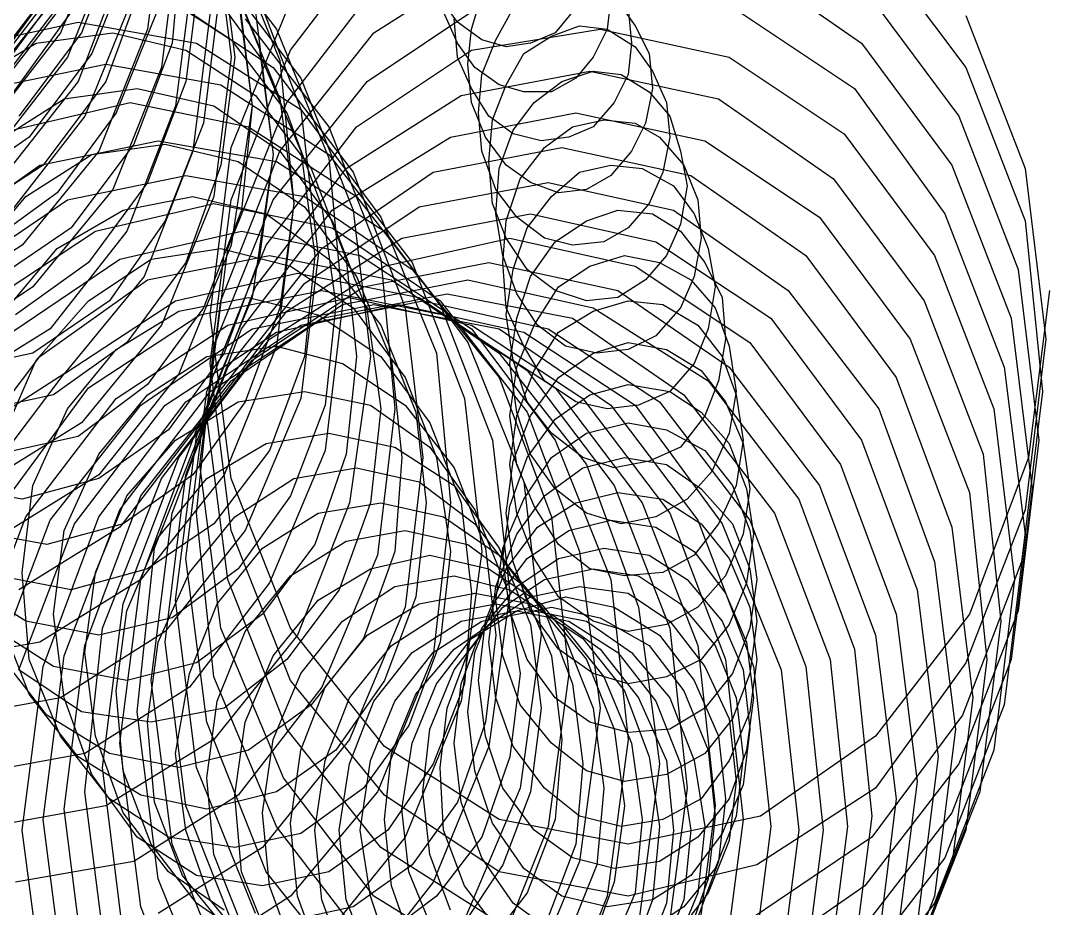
# Model space of a CAD drawing. Header units: metres. Extents: x 7 to 126, y 48 to 200.
# Drawn here: x 48.4 to 126, y 81.5 to 148.4 of the extents above; entities that cross this region are included whole.
import ezdxf

# ---------------------------------------------------------------- set-up
doc = ezdxf.new("R2010")
doc.units = ezdxf.units.M

msp = doc.modelspace()

# ---------------------------------------------------------------- linework, layer by layer
for points in [[(59.325, 158.025), (58.0125, 147.7875)], [(55.125, 156.45), (51.45, 147.525)], [(63, 156.1875), (64.3125, 145.6875)], [(56.175, 155.6625), (53.025, 147.525)], [(60.375, 155.4), (59.0625, 144.9)], [(60.6375, 155.4), (59.85, 146.7375)], [(61.6875, 155.6625), (67.725, 147.7875)], [(64.05, 155.1375), (67.9875, 145.425)], [(68.775, 146.2125), (75.6, 155.1375)], [(55.65, 154.875), (51.975, 145.6875)], [(56.9625, 153.825), (53.8125, 145.95)], [(63.525, 153.825), (64.575, 145.6875)], [(112.6125, 154.35), (119.7, 144.9)], [(63.525, 153.5625), (66.4125, 146.475)], [(75.075, 147.525), (83.7375, 153.0375)], [(56.175, 152.775), (52.7625, 143.85)], [(61.425, 152.25), (60.1125, 142.0125)], [(61.95, 152.25), (60.9, 143.85)], [(64.575, 152.775), (65.8875, 142.0125)], [(103.1625, 152.775), (111.825, 146.7375)], [(57.75, 151.725), (54.8625, 143.85)], [(63.525, 151.9875), (69.5625, 144.1125)], [(65.8875, 151.4625), (69.5625, 141.75)], [(50.925, 151.2), (45.675, 144.375)], [(50.925, 150.675), (45.675, 143.85)], [(50.925, 151.2), (45.9375, 144.375)], [(51.45, 150.675), (46.2, 144.1125)], [(62.475, 151.2), (66.675, 145.425)], [(68.5125, 142.275), (75.3375, 151.2)], [(50.925, 150.15), (45.675, 143.0625)], [(51.7125, 150.15), (46.725, 143.5875)], [(56.9625, 150.4125), (53.2875, 141.225)], [(59.0625, 150.4125), (64.3125, 147)], [(59.5875, 150.15), (67.4625, 144.9)], [(64.3125, 138.8625), (68.775, 149.8875)], [(64.8375, 150.15), (65.8875, 142.0125)], [(81.375, 148.3125), (80.0625, 150.15)], [(82.425, 147.7875), (83.2125, 150.4125)], [(92.925, 150.15), (92.6625, 147.7875)], [(93.45, 149.8875), (94.7625, 148.05)], [(112.35, 150.4125), (119.175, 141.225)], [(51.1875, 149.1), (45.675, 142.0125)], [(52.2375, 149.1), (47.5125, 142.5375)], [(58.8, 149.3625), (55.65, 141.4875)], [(62.7375, 149.1), (61.425, 138.6)], [(63.2625, 149.1), (62.2125, 140.7)], [(65.1, 149.625), (67.9875, 142.5375)], [(66.15, 149.1), (67.4625, 138.3375)], [(74.55, 143.85), (83.2125, 149.625)], [(81.375, 146.7375), (80.325, 149.1)], [(84.2625, 147), (85.575, 149.3625)], [(90.0375, 149.1), (88.725, 147.525)], [(94.2375, 149.3625), (94.5, 146.7375)], [(102.6375, 149.1), (111.3, 143.325)], [(44.1, 146.475), (52.7625, 148.3125)], [(52.7625, 148.3125), (61.6875, 146.7375)], [(65.3625, 148.575), (71.6625, 140.4375)], [(81.375, 145.6875), (81.1125, 148.575)], [(83.2125, 147), (81.375, 148.3125)], [(119.7, 148.8375), (124.1625, 137.2875)], [(51.45, 147.525), (45.9375, 140.4375)], [(53.025, 147.525), (48.3, 141.225)], [(49.6125, 146.7375), (55.3875, 147.525)], [(58.0125, 147.7875), (54.3375, 138.6)], [(55.3875, 147.525), (60.9, 146.2125)], [(67.725, 147.7875), (71.6625, 138.075)], [(67.9875, 138.6), (75.075, 147.525)], [(82.1625, 145.1625), (82.425, 147.7875)], [(82.425, 146.2125), (92.1375, 147.7875)], [(88.725, 147.525), (86.8875, 146.7375)], [(88.4625, 147.2625), (90.5625, 148.05)], [(90.5625, 148.05), (92.6625, 147.7875)], [(92.6625, 147.7875), (91.6125, 145.6875)], [(92.1375, 147.7875), (101.85, 145.6875)], [(92.6625, 147.7875), (94.7625, 146.475)], [(94.7625, 148.05), (95.8125, 145.95)], [(44.3625, 143.5875), (49.6125, 146.7375)], [(59.85, 146.7375), (56.9625, 139.125)], [(61.6875, 146.7375), (69.5625, 141.75)], [(64.3125, 147), (68.5125, 141.4875)], [(82.6875, 144.9), (81.375, 146.7375)], [(83.2125, 144.375), (84.2625, 147)], [(85.05, 146.475), (83.2125, 147)], [(86.8875, 146.7375), (85.05, 146.475)], [(86.3625, 145.95), (88.4625, 147.2625)], [(94.5, 146.7375), (94.2375, 144.375)], [(111.825, 146.7375), (118.65, 137.55)], [(53.8125, 145.95), (49.0875, 139.65)], [(60.9, 146.2125), (66.15, 142.8)], [(64.3125, 134.925), (68.775, 146.2125)], [(66.4125, 146.475), (67.4625, 138.3375)], [(73.7625, 140.4375), (82.425, 146.2125)], [(85.05, 143.5875), (86.3625, 145.95)], [(94.7625, 146.475), (96.075, 144.6375)], [(95.8125, 145.95), (96.075, 143.325)], [(45.9375, 143.325), (54.8625, 145.1625)], [(51.975, 145.6875), (46.4625, 138.6)], [(54.8625, 145.1625), (63.525, 143.5875)], [(64.3125, 145.6875), (63, 135.1875)], [(64.575, 145.6875), (63.525, 137.55)], [(66.675, 145.425), (69.5625, 138.6)], [(67.9875, 145.425), (69.0375, 134.6625)], [(82.425, 143.325), (81.375, 145.6875)], [(82.425, 142.275), (82.1625, 145.1625)], [(91.6125, 145.6875), (90.3, 144.1125)], [(101.85, 145.6875), (110.5125, 139.9125)], [(59.0625, 144.9), (55.3875, 135.7125)], [(67.4625, 144.9), (73.5, 137.025)], [(81.6375, 142.8), (91.35, 144.6375)], [(84.525, 143.5875), (82.6875, 144.9)], [(82.95, 141.4875), (83.2125, 144.375)], [(89.25, 143.85), (91.6125, 144.6375)], [(91.35, 144.6375), (101.0625, 142.5375)], [(91.6125, 144.6375), (93.7125, 144.375)], [(94.2375, 144.375), (93.1875, 142.275)], [(93.7125, 144.375), (95.8125, 143.0625)], [(96.075, 144.6375), (97.125, 142.275)], [(119.7, 144.9), (124.1625, 133.35)], [(52.7625, 143.85), (46.9875, 136.5)], [(54.8625, 143.85), (50.1375, 137.55)], [(60.9, 143.85), (58.0125, 136.2375)], [(63.525, 143.5875), (71.6625, 138.3375)], [(67.4625, 134.925), (74.55, 143.85)], [(69.5625, 144.1125), (73.5, 134.1375)], [(84, 140.9625), (85.05, 143.5875)], [(86.3625, 143.0625), (84.525, 143.5875)], [(87.15, 142.275), (89.25, 143.85)], [(90.3, 144.1125), (88.4625, 143.0625)], [(51.7125, 142.5375), (57.225, 143.325)], [(57.225, 143.325), (63, 142.0125)], [(66.15, 142.8), (70.35, 137.2875)], [(72.975, 137.2875), (81.6375, 142.8)], [(83.7375, 141.225), (82.425, 143.325)], [(88.4625, 143.0625), (86.3625, 143.0625)], [(96.075, 143.325), (95.55, 140.7)], [(95.8125, 143.0625), (97.3875, 141.225)], [(111.3, 143.325), (118.125, 133.875)], [(46.725, 139.3875), (51.7125, 142.5375)], [(47.775, 140.175), (56.7, 142.275)], [(60.1125, 142.0125), (56.4375, 132.5625)], [(56.7, 142.275), (65.625, 140.4375)], [(63, 142.0125), (67.9875, 138.6)], [(64.05, 131.25), (68.5125, 142.275)], [(65.8875, 142.0125), (64.3125, 131.5125)], [(65.8875, 142.0125), (65.1, 134.1375)], [(67.9875, 142.5375), (69.0375, 134.6625)], [(83.475, 139.65), (82.425, 142.275)], [(85.575, 140.175), (87.15, 142.275)], [(93.1875, 142.275), (91.6125, 140.4375)], [(97.125, 142.275), (97.3875, 139.65)], [(101.0625, 142.5375), (109.725, 136.5)], [(53.2875, 141.225), (47.775, 134.1375)], [(55.65, 141.4875), (51.1875, 135.45)], [(68.5125, 141.4875), (71.1375, 134.4)], [(69.5625, 141.75), (75.6, 133.6125)], [(69.5625, 141.75), (70.875, 130.725)], [(80.85, 139.65), (90.3, 141.4875)], [(83.2125, 138.6), (82.95, 141.4875)], [(85.575, 139.9125), (83.7375, 141.225)], [(90.3, 141.4875), (100.0125, 139.3875)], [(97.3875, 141.225), (98.175, 138.6)], [(119.175, 141.225), (123.6375, 129.675)], [(62.2125, 140.7), (59.325, 133.35)], [(65.625, 140.4375), (73.7625, 135.1875)], [(66.9375, 131.5125), (73.7625, 140.4375)], [(71.6625, 140.4375), (75.6, 130.4625)], [(83.7375, 137.8125), (84, 140.9625)], [(87.9375, 138.8625), (90.0375, 140.4375)], [(91.6125, 140.4375), (89.775, 139.65)], [(90.0375, 140.4375), (92.4, 140.9625)], [(92.4, 140.9625), (94.7625, 140.7)], [(95.55, 140.7), (94.5, 138.6)], [(94.7625, 140.7), (96.6, 139.65)], [(49.0875, 139.65), (43.05, 135.45)], [(71.925, 134.1375), (80.85, 139.65)], [(85.05, 137.55), (83.475, 139.65)], [(84.525, 137.2875), (85.575, 140.175)], [(87.675, 139.3875), (85.575, 139.9125)], [(89.775, 139.65), (87.675, 139.3875)], [(96.6, 139.65), (98.4375, 137.55)], [(97.3875, 139.65), (96.8625, 137.025)], [(110.5125, 139.9125), (117.3375, 130.725)], [(49.875, 137.55), (58.8, 139.3875)], [(56.9625, 139.125), (52.2375, 132.825)], [(53.8125, 138.3375), (59.325, 139.125)], [(58.8, 139.3875), (67.725, 137.8125)], [(59.325, 139.125), (64.8375, 137.8125)], [(62.7375, 126.2625), (64.3125, 138.8625)], [(79.5375, 137.025), (89.25, 138.8625)], [(86.1, 136.5), (87.9375, 138.8625)], [(89.25, 138.8625), (98.9625, 136.7625)], [(100.0125, 139.3875), (108.675, 133.6125)], [(54.3375, 138.6), (48.5625, 131.5125)], [(48.825, 135.1875), (53.8125, 138.3375)], [(61.425, 138.6), (57.75, 129.15)], [(63.525, 127.3125), (67.9875, 138.6)], [(67.4625, 138.3375), (65.8875, 127.575)], [(67.4625, 138.3375), (66.4125, 130.4625)], [(67.9875, 138.6), (71.925, 133.35)], [(69.5625, 138.6), (70.6125, 130.725)], [(71.6625, 138.3375), (77.9625, 130.2)], [(71.6625, 138.075), (72.7125, 127.05)], [(84.2625, 135.7125), (83.2125, 138.6)], [(94.5, 138.6), (92.925, 136.7625)], [(98.175, 138.6), (98.7, 135.975)], [(41.7375, 131.775), (49.875, 137.55)], [(50.1375, 137.55), (44.1, 133.6125)], [(63.525, 137.55), (60.9, 130.2)], [(64.8375, 137.8125), (69.825, 134.4)], [(67.725, 137.8125), (75.8625, 132.5625)], [(84, 134.6625), (83.7375, 137.8125)], [(86.8875, 136.2375), (85.05, 137.55)], [(90.5625, 137.025), (92.925, 137.55)], [(92.925, 137.55), (95.2875, 137.2875)], [(98.4375, 137.55), (99.4875, 134.925)], [(118.65, 137.55), (123.1125, 126)], [(51.975, 134.925), (60.9, 136.7625)], [(60.9, 136.7625), (69.825, 135.1875)], [(66.15, 128.3625), (72.975, 137.2875)], [(70.35, 137.2875), (72.975, 130.4625)], [(71.1375, 131.25), (79.5375, 137.025)], [(73.5, 137.025), (77.4375, 126.7875)], [(84.2625, 133.875), (84.525, 137.2875)], [(88.4625, 135.1875), (90.5625, 137.025)], [(92.925, 136.7625), (91.0875, 135.7125)], [(95.2875, 137.2875), (97.65, 135.975)], [(96.8625, 137.025), (95.8125, 134.6625)], [(98.9625, 136.7625), (107.625, 130.725)], [(124.1625, 137.2875), (125.7375, 124.425)], [(58.0125, 136.2375), (53.55, 130.2)], [(78.4875, 134.4), (88.2, 136.2375)], [(85.05, 133.35), (86.1, 136.5)], [(88.9875, 135.45), (86.8875, 136.2375)], [(88.2, 136.2375), (97.65, 134.1375)], [(97.65, 135.975), (99.225, 133.875)], [(98.7, 135.975), (98.175, 133.0875)], [(109.725, 136.5), (116.55, 127.3125)], [(44.8875, 130.4625), (48.825, 135.1875)], [(51.1875, 135.45), (45.4125, 131.25)], [(55.3875, 135.7125), (49.35, 128.3625)], [(56.175, 134.1375), (61.425, 135.1875)], [(63, 135.1875), (59.0625, 125.475)], [(61.425, 135.1875), (66.9375, 133.875)], [(69.825, 135.1875), (77.9625, 129.675)], [(73.7625, 135.1875), (80.0625, 127.05)], [(85.8375, 133.6125), (84.2625, 135.7125)], [(86.625, 132.825), (88.4625, 135.1875)], [(91.0875, 135.7125), (88.9875, 135.45)], [(43.8375, 129.4125), (51.975, 134.925)], [(54.075, 132.5625), (63, 134.6625)], [(62.7375, 122.5875), (64.3125, 134.925)], [(63, 123.9), (67.4625, 134.925)], [(63, 134.6625), (71.925, 132.825)], [(69.0375, 134.6625), (67.725, 123.9)], [(69.0375, 134.6625), (67.9875, 126.7875)], [(69.825, 128.625), (78.4875, 134.4)], [(69.825, 134.4), (73.7625, 129.15)], [(71.1375, 134.4), (72.1875, 127.05)], [(85.05, 132.0375), (84, 134.6625)], [(95.8125, 134.6625), (94.2375, 132.825)], [(99.4875, 134.925), (99.75, 132.0375)], [(51.1875, 131.25), (56.175, 134.1375)], [(65.1, 134.1375), (62.2125, 126.7875)], [(65.1, 125.2125), (71.925, 134.1375)], [(66.9375, 133.875), (71.6625, 130.4625)], [(73.5, 134.1375), (74.8125, 123.1125)], [(75.6, 133.6125), (79.8, 123.375)], [(77.175, 132.0375), (86.8875, 133.875)], [(84.7875, 130.725), (84.2625, 133.875)], [(87.9375, 132.0375), (85.8375, 133.6125)], [(86.8875, 133.875), (96.3375, 131.775)], [(91.0875, 133.35), (93.45, 134.1375)], [(93.45, 134.1375), (96.075, 133.875)], [(96.075, 133.875), (98.175, 132.5625)], [(97.65, 134.1375), (106.3125, 128.1)], [(99.225, 133.875), (100.275, 131.25)], [(108.675, 133.6125), (115.5, 124.425)], [(118.125, 133.875), (122.5875, 122.325)], [(52.2375, 132.825), (46.4625, 128.8875)], [(59.325, 133.35), (55.125, 127.3125)], [(71.925, 133.35), (74.55, 126.525)], [(71.925, 132.825), (80.0625, 127.3125)], [(84.7875, 130.2), (85.05, 133.35)], [(85.575, 129.675), (86.625, 132.825)], [(88.725, 131.775), (91.0875, 133.35)], [(94.2375, 132.825), (92.4, 131.775)], [(98.175, 133.0875), (97.125, 130.725)], [(124.1625, 133.35), (125.475, 120.4875)], [(45.675, 127.05), (54.075, 132.5625)], [(56.4375, 132.5625), (50.6625, 125.2125)], [(55.9125, 130.4625), (65.1, 132.5625)], [(65.1, 132.5625), (74.025, 130.725)], [(68.5125, 126.525), (77.175, 132.0375)], [(75.8625, 132.5625), (82.1625, 124.1625)], [(75.8625, 129.9375), (85.3125, 132.0375)], [(86.625, 129.675), (85.05, 132.0375)], [(85.3125, 132.0375), (94.7625, 129.9375)], [(90.0375, 131.5125), (87.9375, 132.0375)], [(98.175, 132.5625), (100.0125, 130.2)], [(99.75, 132.0375), (99.225, 129.15)], [(48.5625, 131.5125), (41.2125, 126.7875)], [(47.25, 126.525), (51.1875, 131.25)], [(58.275, 130.4625), (63.525, 131.25)], [(64.3125, 131.5125), (60.375, 121.8)], [(62.475, 120.4875), (66.9375, 131.5125)], [(62.475, 118.65), (64.05, 131.25)], [(63.525, 131.25), (68.775, 129.9375)], [(64.05, 122.325), (71.1375, 131.25)], [(86.8875, 129.15), (88.725, 131.775)], [(92.4, 131.775), (90.0375, 131.5125)], [(96.3375, 131.775), (105, 126)], [(100.275, 131.25), (100.8, 128.3625)], [(47.775, 124.95), (55.9125, 130.4625)], [(53.55, 127.3125), (58.275, 130.4625)], [(58.0125, 128.8875), (67.2, 130.725)], [(66.4125, 130.4625), (63.7875, 123.375)], [(67.2, 130.725), (76.3875, 128.8875)], [(70.875, 130.725), (69.5625, 119.9625)], [(70.6125, 130.725), (69.825, 123.1125)], [(71.6625, 130.4625), (75.6, 125.475)], [(72.975, 130.4625), (73.7625, 123.1125)], [(74.025, 130.725), (82.425, 125.2125)], [(75.6, 130.4625), (76.65, 119.175)], [(85.8375, 127.8375), (84.7875, 130.725)], [(91.35, 129.9375), (93.975, 130.725)], [(93.975, 130.725), (96.6, 130.2)], [(97.125, 130.725), (95.55, 128.8875)], [(107.625, 130.725), (114.45, 121.5375)], [(117.3375, 130.725), (121.8, 119.175)], [(53.55, 130.2), (48.0375, 126.2625)], [(60.9, 130.2), (56.4375, 124.1625)], [(67.2, 124.425), (75.8625, 129.9375)], [(68.775, 129.9375), (73.5, 126.7875)], [(74.2875, 128.3625), (83.7375, 130.2)], [(77.9625, 130.2), (81.9, 119.9625)], [(77.9625, 129.675), (84.525, 121.5375)], [(83.7375, 130.2), (93.45, 128.1)], [(85.05, 126.7875), (84.7875, 130.2)], [(85.05, 126.2625), (85.575, 129.675)], [(88.725, 128.1), (86.625, 129.675)], [(88.9875, 128.3625), (91.35, 129.9375)], [(94.7625, 129.9375), (103.425, 124.1625)], [(96.6, 130.2), (98.9625, 128.8875)], [(100.0125, 130.2), (101.325, 127.575)], [(123.6375, 129.675), (125.2125, 116.8125)], [(49.875, 123.1125), (58.0125, 128.8875)], [(57.75, 129.15), (51.7125, 121.8)], [(60.1125, 127.3125), (69.3, 129.4125)], [(69.3, 129.4125), (78.4875, 127.575)], [(72.7125, 127.05), (82.1625, 128.8875)], [(73.7625, 129.15), (76.3875, 122.85)], [(76.3875, 128.8875), (84.525, 123.375)], [(82.1625, 128.8875), (91.6125, 126.7875)], [(85.8375, 126), (86.8875, 129.15)], [(95.55, 128.8875), (93.45, 127.575)], [(99.225, 129.15), (98.175, 126.7875)], [(98.9625, 128.8875), (100.8, 126.7875)], [(49.35, 128.3625), (42.2625, 123.6375)], [(61.6875, 117.075), (66.15, 128.3625)], [(61.95, 126.2625), (71.1375, 128.1)], [(63, 119.9625), (69.825, 128.625)], [(65.8875, 122.85), (74.2875, 128.3625)], [(71.1375, 128.1), (80.325, 126.2625)], [(87.15, 125.475), (88.9875, 128.3625)], [(91.0875, 127.3125), (88.725, 128.1)], [(93.45, 128.1), (101.85, 122.325)], [(100.8, 128.3625), (100.275, 125.2125)], [(106.3125, 128.1), (113.1375, 119.175)], [(126, 128.1), (124.425, 115.5)], [(55.125, 127.3125), (49.35, 123.375)], [(49.6125, 122.85), (53.55, 127.3125)], [(51.7125, 121.8), (60.1125, 127.3125)], [(60.375, 126.525), (65.625, 127.575)], [(65.8875, 127.575), (61.95, 118.125)], [(61.95, 114.975), (63.525, 127.3125)], [(64.05, 125.475), (73.2375, 127.575)], [(65.625, 127.575), (70.875, 126.2625)], [(69.5625, 125.475), (78.75, 127.3125)], [(71.1375, 126), (80.5875, 127.8375)], [(73.2375, 127.575), (82.425, 125.475)], [(78.4875, 127.575), (86.625, 122.0625)], [(78.75, 127.3125), (88.2, 125.2125)], [(80.0625, 127.3125), (86.625, 118.9125)], [(80.5875, 127.8375), (90.0375, 126)], [(87.4125, 125.475), (85.8375, 127.8375)], [(93.45, 127.575), (91.0875, 127.3125)], [(91.6125, 126.525), (94.2375, 127.3125)], [(94.2375, 127.3125), (96.8625, 127.05)], [(101.325, 127.575), (101.5875, 124.425)], [(116.55, 127.3125), (121.0125, 115.7625)], [(55.65, 123.6375), (60.375, 126.525)], [(62.2125, 126.7875), (58.0125, 121.0125)], [(61.6875, 117.6), (68.5125, 126.525)], [(64.3125, 121.275), (72.7125, 127.05)], [(67.9875, 126.7875), (65.3625, 119.7)], [(65.8875, 125.2125), (75.075, 127.05)], [(67.725, 124.95), (76.9125, 127.05)], [(72.7125, 127.05), (71.4, 116.025)], [(72.1875, 127.05), (71.4, 119.4375)], [(73.5, 126.7875), (77.4375, 121.5375)], [(74.55, 126.525), (75.6, 119.175)], [(75.075, 127.05), (84.525, 125.2125)], [(76.9125, 127.05), (86.3625, 124.95)], [(77.4375, 126.7875), (78.75, 115.5)], [(80.0625, 127.05), (84, 116.8125)], [(86.3625, 123.9), (85.05, 126.7875)], [(88.9875, 124.95), (91.6125, 126.525)], [(91.6125, 126.7875), (100.275, 121.275)], [(98.175, 126.7875), (96.3375, 124.6875)], [(96.8625, 127.05), (99.4875, 125.475)], [(100.8, 126.7875), (101.85, 123.9)], [(53.55, 120.75), (61.95, 126.2625)], [(64.3125, 113.925), (62.7375, 126.2625)], [(62.7375, 120.4875), (71.1375, 126)], [(70.875, 126.2625), (75.6, 123.1125)], [(80.325, 126.2625), (88.725, 120.75)], [(85.575, 122.85), (85.05, 126.2625)], [(85.3125, 122.5875), (85.8375, 126)], [(90.0375, 126), (98.4375, 120.225)], [(105, 126), (111.825, 116.8125)], [(123.1125, 126), (124.6875, 113.1375)], [(50.6625, 125.2125), (43.05, 120.4875)], [(59.0625, 125.475), (53.025, 118.125)], [(55.65, 119.9625), (64.05, 125.475)], [(57.4875, 119.4375), (65.8875, 125.2125)], [(59.325, 119.4375), (67.725, 124.95)], [(60.9, 119.7), (69.5625, 125.475)], [(60.9, 114.1875), (65.1, 125.2125)], [(75.6, 125.475), (78.225, 118.9125)], [(82.425, 125.475), (90.825, 119.9625)], [(82.425, 125.2125), (88.725, 116.8125)], [(84.525, 125.2125), (92.925, 119.4375)], [(85.8375, 122.325), (87.15, 125.475)], [(86.3625, 124.95), (94.7625, 119.4375)], [(87.15, 122.0625), (88.9875, 124.95)], [(89.5125, 123.9), (87.4125, 125.475)], [(88.2, 125.2125), (96.6, 119.7)], [(100.275, 125.2125), (99.225, 122.5875)], [(99.4875, 125.475), (101.325, 123.1125)], [(56.4375, 124.1625), (50.925, 120.225)], [(60.375, 115.5), (67.2, 124.425)], [(82.1625, 124.1625), (86.3625, 113.6625)], [(91.6125, 123.375), (94.2375, 124.1625)], [(96.3375, 124.6875), (94.2375, 123.6375)], [(94.2375, 124.1625), (97.125, 123.6375)], [(101.5875, 124.425), (101.0625, 121.275)], [(103.425, 124.1625), (110.25, 114.975)], [(115.5, 124.425), (119.9625, 112.875)], [(125.7375, 124.425), (124.1625, 111.5625)], [(49.35, 123.375), (43.3125, 122.0625)], [(51.975, 119.175), (55.65, 123.6375)], [(63.7875, 123.375), (59.5875, 117.6)], [(61.6875, 111.3), (63, 123.9)], [(62.475, 123.1125), (67.725, 123.9)], [(67.725, 123.9), (63.7875, 114.1875)], [(67.725, 123.9), (72.7125, 122.5875)], [(79.8, 123.375), (80.85, 112.0875)], [(84.525, 123.375), (91.0875, 114.975)], [(87.9375, 121.275), (86.3625, 123.9)], [(88.9875, 121.5375), (91.6125, 123.375)], [(91.875, 123.375), (89.5125, 123.9)], [(94.2375, 123.6375), (91.875, 123.375)], [(97.125, 123.6375), (99.75, 122.0625)], [(101.85, 123.9), (102.375, 120.4875)], [(43.3125, 114.45), (49.875, 123.1125)], [(46.9875, 116.8125), (49.6125, 122.85)], [(58.0125, 120.225), (62.475, 123.1125)], [(59.0625, 113.925), (65.8875, 122.85)], [(64.3125, 109.9875), (62.7375, 122.5875)], [(69.825, 123.1125), (67.2, 116.025)], [(72.7125, 122.5875), (77.4375, 119.4375)], [(73.7625, 123.1125), (72.975, 115.7625)], [(74.8125, 123.1125), (73.2375, 112.0875)], [(75.6, 123.1125), (79.275, 118.125)], [(76.3875, 122.85), (77.175, 115.5)], [(85.8375, 118.9125), (85.3125, 122.5875)], [(86.625, 119.7), (85.575, 122.85)], [(99.225, 122.5875), (97.3875, 120.4875)], [(101.325, 123.1125), (102.375, 120.225)], [(51.7125, 121.8), (44.3625, 117.075)], [(45.15, 113.1375), (51.7125, 121.8)], [(60.375, 121.8), (54.3375, 114.1875)], [(59.85, 111.3), (64.05, 122.325)], [(85.3125, 118.65), (85.8375, 122.325)], [(85.8375, 118.65), (87.15, 122.0625)], [(86.625, 122.0625), (93.1875, 113.4)], [(99.75, 122.0625), (101.5875, 119.7)], [(101.85, 122.325), (108.675, 113.4)], [(122.5875, 122.325), (124.1625, 109.725)], [(58.0125, 121.0125), (52.7625, 117.075)], [(57.4875, 112.6125), (64.3125, 121.275)], [(77.4375, 121.5375), (79.8, 115.5)], [(84.525, 121.5375), (88.4625, 111.0375)], [(86.8875, 118.65), (88.9875, 121.5375)], [(90.3, 119.7), (87.9375, 121.275)], [(91.35, 120.225), (94.2375, 121.0125)], [(94.2375, 121.0125), (97.3875, 120.4875)], [(101.0625, 121.275), (100.0125, 118.65)], [(100.275, 121.275), (107.1, 112.35)], [(114.45, 121.5375), (118.65, 110.25)], [(46.9875, 111.825), (53.55, 120.75)], [(55.9125, 111.5625), (62.7375, 120.4875)], [(60.9, 107.8875), (62.475, 120.4875)], [(64.8375, 119.7), (69.825, 120.4875)], [(69.825, 120.4875), (74.8125, 119.4375)], [(88.725, 120.75), (95.2875, 112.0875)], [(97.3875, 120.4875), (95.025, 119.4375)], [(97.3875, 120.4875), (99.75, 118.9125)], [(102.375, 120.4875), (101.85, 117.3375)], [(125.475, 120.4875), (123.9, 107.625)], [(50.925, 120.225), (44.8875, 118.9125)], [(48.825, 111.0375), (55.65, 119.9625)], [(54.3375, 115.7625), (58.0125, 120.225)], [(54.3375, 111.0375), (60.9, 119.7)], [(58.5375, 108.675), (63, 119.9625)], [(60.1125, 116.8125), (64.8375, 119.7)], [(65.3625, 119.7), (61.425, 114.1875)], [(69.5625, 119.9625), (65.3625, 109.9875)], [(81.9, 119.9625), (83.2125, 108.4125)], [(88.4625, 117.3375), (86.625, 119.7)], [(88.725, 118.3875), (91.35, 120.225)], [(92.6625, 119.175), (90.3, 119.7)], [(90.825, 119.9625), (97.3875, 111.3)], [(96.6, 119.7), (103.425, 110.775)], [(98.4375, 120.225), (105.2625, 111.3)], [(101.5875, 119.7), (102.9, 116.55)], [(102.375, 120.225), (102.9, 116.8125)], [(49.35, 113.4), (51.975, 119.175)], [(50.6625, 110.775), (57.4875, 119.4375)], [(52.5, 110.5125), (59.325, 119.4375)], [(71.4, 119.4375), (68.775, 112.6125)], [(74.8125, 119.4375), (79.275, 116.2875)], [(75.6, 119.175), (74.8125, 112.0875)], [(76.65, 119.175), (75.3375, 108.15)], [(77.4375, 119.4375), (81.1125, 114.7125)], [(78.225, 118.9125), (79.0125, 112.0875)], [(86.8875, 115.7625), (85.8375, 118.9125)], [(86.625, 118.9125), (90.5625, 108.4125)], [(95.025, 119.4375), (92.6625, 119.175)], [(92.925, 119.4375), (99.4875, 110.775)], [(94.7625, 119.4375), (101.325, 110.5125)], [(99.75, 118.9125), (101.85, 116.55)], [(113.1375, 119.175), (117.3375, 107.625)], [(121.8, 119.175), (123.375, 106.3125)], [(53.025, 118.125), (45.4125, 113.4)], [(61.95, 118.125), (55.9125, 110.25)], [(64.05, 106.3125), (62.475, 118.65)], [(79.275, 118.125), (81.6375, 112.0875)], [(85.3125, 114.975), (85.8375, 118.65)], [(85.8375, 114.975), (85.3125, 118.65)], [(85.575, 115.2375), (86.8875, 118.65)], [(86.625, 115.5), (88.725, 118.3875)], [(91.0875, 117.3375), (94.2375, 118.125)], [(94.2375, 118.125), (97.125, 117.6)], [(100.0125, 118.65), (98.175, 116.2875)], [(59.5875, 117.6), (54.3375, 113.925)], [(57.4875, 106.3125), (61.6875, 117.6)], [(66.9375, 116.55), (71.6625, 117.3375)], [(71.6625, 117.3375), (76.65, 116.2875)], [(88.4625, 115.5), (91.0875, 117.3375)], [(90.825, 115.5), (88.4625, 117.3375)], [(97.125, 117.6), (100.0125, 116.025)], [(101.85, 117.3375), (100.5375, 114.45)], [(52.7625, 117.075), (46.725, 115.7625)], [(56.4375, 112.6125), (60.1125, 116.8125)], [(60.1125, 104.7375), (61.6875, 117.075)], [(62.475, 113.925), (66.9375, 116.55)], [(84, 116.8125), (85.3125, 105.2625)], [(88.725, 116.8125), (92.925, 106.3125)], [(101.85, 116.55), (103.1625, 113.1375)], [(102.9, 116.8125), (102.375, 113.4)], [(102.9, 116.55), (103.425, 113.1375)], [(111.825, 116.8125), (116.025, 105.525)], [(125.2125, 116.8125), (123.6375, 103.95)], [(51.7125, 109.9875), (54.3375, 115.7625)], [(67.2, 116.025), (63, 110.5125)], [(71.4, 116.025), (67.2, 106.05)], [(72.975, 115.7625), (70.6125, 108.9375)], [(76.65, 116.2875), (81.1125, 113.4)], [(79.275, 116.2875), (82.6875, 111.5625)], [(88.725, 113.1375), (86.8875, 115.7625)], [(98.175, 116.2875), (95.8125, 115.2375)], [(100.0125, 116.025), (102.1125, 113.4)], [(121.0125, 115.7625), (122.325, 103.1625)], [(56.175, 104.475), (60.375, 115.5)], [(63.525, 102.6375), (61.95, 114.975)], [(77.175, 115.5), (76.65, 108.4125)], [(78.75, 115.5), (77.4375, 104.2125)], [(79.8, 115.5), (80.85, 108.4125)], [(85.05, 111.3), (85.575, 115.2375)], [(85.3125, 111.825), (86.625, 115.5)], [(85.8375, 111.3), (85.3125, 114.975)], [(87.15, 111.825), (85.8375, 114.975)], [(86.3625, 112.35), (88.4625, 115.5)], [(90.825, 114.7125), (93.975, 115.5)], [(93.1875, 114.7125), (90.825, 115.5)], [(91.0875, 114.975), (95.025, 104.2125)], [(95.8125, 115.2375), (93.1875, 114.7125)], [(93.975, 115.5), (97.125, 114.975)], [(97.125, 114.975), (99.75, 113.1375)], [(110.25, 114.975), (114.45, 103.6875)], [(124.425, 115.5), (119.9625, 103.6875)], [(54.3375, 114.1875), (46.725, 109.4625)], [(61.425, 114.1875), (56.175, 110.5125)], [(63.7875, 114.1875), (57.4875, 106.3125)], [(59.325, 101.5875), (60.9, 114.1875)], [(69.0375, 113.925), (73.7625, 114.7125)], [(73.7625, 114.7125), (78.4875, 113.6625)], [(81.1125, 114.7125), (83.475, 108.675)], [(87.9375, 112.6125), (90.825, 114.7125)], [(100.5375, 114.45), (98.7, 112.35)], [(48.5625, 112.35), (42.525, 113.4)], [(54.3375, 113.925), (48.5625, 112.35)], [(48.5625, 106.8375), (49.35, 113.4)], [(54.6, 102.6375), (59.0625, 113.925)], [(58.8, 109.4625), (62.475, 113.925)], [(68.775, 102.6375), (64.3125, 113.925)], [(64.575, 111.0375), (69.0375, 113.925)], [(78.4875, 113.6625), (82.6875, 110.5125)], [(81.1125, 113.4), (84.525, 108.675)], [(86.3625, 113.6625), (87.675, 102.1125)], [(93.1875, 113.4), (97.3875, 102.6375)], [(102.375, 113.4), (101.0625, 110.5125)], [(102.1125, 113.4), (103.425, 109.9875)], [(108.675, 113.4), (112.875, 102.1125)], [(53.2875, 101.325), (57.4875, 112.6125)], [(54.075, 106.8375), (56.4375, 112.6125)], [(68.775, 112.6125), (64.8375, 107.1)], [(85.8375, 109.725), (87.9375, 112.6125)], [(91.0875, 111.3), (88.725, 113.1375)], [(90.3, 112.0875), (93.45, 112.875)], [(93.45, 112.875), (96.8625, 112.35)], [(99.75, 113.1375), (102.1125, 110.5125)], [(103.425, 113.1375), (102.9, 109.725)], [(103.1625, 113.1375), (103.6875, 109.725)], [(119.9625, 112.875), (121.275, 100.275)], [(124.6875, 113.1375), (123.1125, 100.275)], [(73.2375, 112.0875), (69.3, 102.1125)], [(70.875, 111.3), (75.6, 112.0875)], [(74.8125, 112.0875), (72.45, 105.525)], [(75.6, 112.0875), (80.325, 111.0375)], [(79.0125, 112.0875), (78.225, 105)], [(80.85, 112.0875), (79.5375, 100.5375)], [(81.6375, 112.0875), (82.425, 105.2625)], [(84.7875, 108.675), (86.3625, 112.35)], [(84.7875, 107.8875), (85.3125, 111.825)], [(88.9875, 108.9375), (87.15, 111.825)], [(87.4125, 110.25), (90.3, 112.0875)], [(95.2875, 112.0875), (99.4875, 101.325)], [(98.7, 112.35), (96.3375, 111.0375)], [(96.8625, 112.35), (99.75, 110.5125)], [(107.1, 112.35), (111.3, 101.0625)], [(44.625, 100.0125), (48.825, 111.0375)], [(50.1375, 99.75), (54.3375, 111.0375)], [(51.7125, 100.5375), (55.9125, 111.5625)], [(58.275, 98.7), (59.85, 111.3)], [(61.1625, 106.8375), (64.575, 111.0375)], [(63, 98.9625), (61.6875, 111.3)], [(66.675, 108.675), (70.875, 111.3)], [(80.325, 111.0375), (84.525, 108.15)], [(82.6875, 111.5625), (85.05, 105.7875)], [(85.575, 107.625), (85.05, 111.3)], [(87.15, 107.8875), (85.8375, 111.3)], [(88.4625, 111.0375), (89.775, 99.225)], [(93.7125, 110.5125), (91.0875, 111.3)], [(96.3375, 111.0375), (93.7125, 110.5125)], [(97.3875, 111.3), (101.5875, 100.275)], [(105.2625, 111.3), (109.4625, 100.275)], [(124.1625, 111.5625), (119.7, 100.0125)], [(46.4625, 99.75), (50.6625, 110.775)], [(48.3, 99.4875), (52.5, 110.5125)], [(55.9125, 110.25), (48.3, 105.525)], [(56.175, 110.5125), (50.4, 108.9375)], [(63, 110.5125), (58.0125, 107.1)], [(82.6875, 110.5125), (86.1, 106.05)], [(85.05, 107.1), (87.4125, 110.25)], [(89.775, 109.9875), (92.925, 110.775)], [(92.925, 110.775), (96.3375, 110.25)], [(96.3375, 110.25), (99.225, 108.4125)], [(101.0625, 110.5125), (99.225, 108.15)], [(99.4875, 110.775), (103.6875, 99.75)], [(99.75, 110.5125), (101.85, 107.8875)], [(101.325, 110.5125), (105.7875, 99.4875)], [(102.1125, 110.5125), (103.425, 107.1)], [(103.425, 110.775), (107.625, 99.75)], [(118.65, 110.25), (120.225, 97.3875)], [(50.4, 108.9375), (44.625, 109.9875)], [(50.925, 103.6875), (51.7125, 109.9875)], [(56.4375, 103.95), (58.8, 109.4625)], [(65.3625, 109.9875), (59.325, 102.375)], [(68.775, 98.7), (64.3125, 109.9875)], [(72.975, 109.2), (77.4375, 109.9875)], [(77.4375, 109.9875), (82.1625, 108.9375)], [(84.2625, 105.7875), (85.8375, 109.725)], [(86.625, 107.8875), (89.775, 109.9875)], [(102.9, 109.725), (101.5875, 106.575)], [(103.6875, 109.725), (103.1625, 106.05)], [(103.425, 109.9875), (103.95, 106.3125)], [(124.1625, 109.725), (122.5875, 96.8625)], [(57.225, 96.3375), (58.5375, 108.675)], [(63.2625, 104.475), (66.675, 108.675)], [(70.6125, 108.9375), (66.675, 103.6875)], [(68.775, 106.575), (72.975, 109.2)], [(82.1625, 108.9375), (86.1, 106.05)], [(83.475, 108.675), (84.2625, 102.1125)], [(84.2625, 104.7375), (84.7875, 108.675)], [(84.525, 108.675), (86.8875, 102.9)], [(91.35, 107.1), (88.9875, 108.9375)], [(88.9875, 107.8875), (92.4, 108.675)], [(92.4, 108.675), (95.8125, 108.15)], [(62.475, 95.55), (60.9, 107.8875)], [(75.3375, 108.15), (71.1375, 98.175)], [(76.65, 108.4125), (74.2875, 101.85)], [(74.8125, 107.1), (79.275, 108.15)], [(79.275, 108.15), (83.7375, 107.1)], [(80.85, 108.4125), (80.0625, 101.5875)], [(83.2125, 108.4125), (81.6375, 97.125)], [(84.2625, 104.7375), (86.625, 107.8875)], [(84.525, 108.15), (87.9375, 103.95)], [(85.3125, 103.95), (84.7875, 107.8875)], [(85.8375, 105.7875), (88.9875, 107.8875)], [(88.9875, 105), (87.15, 107.8875)], [(90.5625, 108.4125), (92.1375, 96.6)], [(95.8125, 108.15), (98.7, 106.3125)], [(99.225, 108.15), (96.8625, 106.8375)], [(99.225, 108.4125), (101.5875, 105.2625)], [(101.85, 107.8875), (103.425, 104.2125)], [(58.0125, 107.1), (52.2375, 105.525)], [(64.8375, 107.1), (59.85, 103.425)], [(70.875, 104.7375), (74.8125, 107.1)], [(83.475, 103.1625), (85.05, 107.1)], [(83.7375, 107.1), (87.675, 104.475)], [(86.8875, 103.95), (85.575, 107.625)], [(87.9375, 106.3125), (91.6125, 107.1)], [(93.975, 106.575), (91.35, 107.1)], [(91.6125, 107.1), (95.025, 106.575)], [(103.425, 107.1), (103.95, 103.1625)], [(117.3375, 107.625), (118.9125, 95.025)], [(123.9, 107.625), (119.4375, 96.075)], [(48.825, 103.1625), (43.8375, 106.3125)], [(52.2375, 105.525), (46.725, 106.575)], [(49.0875, 100.275), (48.5625, 106.8375)], [(57.4875, 106.3125), (49.875, 101.5875)], [(53.2875, 100.8), (54.075, 106.8375)], [(55.9125, 93.975), (57.4875, 106.3125)], [(58.8, 101.5875), (61.1625, 106.8375)], [(68.5125, 95.025), (64.05, 106.3125)], [(65.3625, 102.375), (68.775, 106.575)], [(76.65, 105.7875), (81.1125, 106.575)], [(81.1125, 106.575), (85.3125, 105.525)], [(84.7875, 104.2125), (87.9375, 106.3125)], [(92.925, 106.3125), (94.2375, 94.2375)], [(96.8625, 106.8375), (93.975, 106.575)], [(95.025, 106.575), (98.175, 104.475)], [(98.7, 106.3125), (101.325, 103.1625)], [(101.5875, 106.575), (99.4875, 104.2125)], [(103.95, 106.3125), (103.425, 102.6375)], [(123.375, 106.3125), (121.8, 93.45)], [(67.2, 106.05), (61.1625, 98.175)], [(72.45, 105.525), (68.5125, 100.275)], [(72.7125, 103.1625), (76.65, 105.7875)], [(83.2125, 102.6375), (85.8375, 105.7875)], [(83.7375, 101.5875), (84.2625, 105.7875)], [(85.05, 105.7875), (86.1, 99.225)], [(85.3125, 105.525), (89.25, 102.9)], [(86.1, 106.05), (88.4625, 100.5375)], [(86.1, 106.05), (89.5125, 101.85)], [(86.8875, 105), (90.5625, 105.7875)], [(90.5625, 105.7875), (94.2375, 105.2625)], [(103.1625, 106.05), (101.85, 102.9)], [(116.025, 105.525), (117.6, 92.925)], [(61.6875, 92.1375), (60.1125, 104.7375)], [(67.4625, 100.5375), (70.875, 104.7375)], [(78.225, 105), (75.8625, 98.7)], [(78.4875, 104.475), (82.6875, 105.2625)], [(82.425, 105.2625), (81.9, 98.4375)], [(82.6875, 105.2625), (86.8875, 104.475)], [(82.6875, 100.8), (84.2625, 104.7375)], [(85.3125, 105.2625), (83.7375, 93.7125)], [(83.7375, 102.9), (86.8875, 105)], [(84.7875, 100.5375), (84.2625, 104.7375)], [(85.8375, 103.95), (89.5125, 105)], [(91.6125, 103.1625), (88.9875, 105)], [(89.5125, 105), (93.1875, 104.2125)], [(94.2375, 105.2625), (97.3875, 103.1625)], [(101.5875, 105.2625), (103.1625, 101.5875)], [(54.6, 92.1375), (56.175, 104.475)], [(55.65, 97.9125), (56.4375, 103.95)], [(61.1625, 99.225), (63.2625, 104.475)], [(77.4375, 104.2125), (73.2375, 94.2375)], [(74.55, 102.1125), (78.4875, 104.475)], [(80.0625, 103.6875), (84.2625, 104.475)], [(81.6375, 103.1625), (85.8375, 103.95)], [(82.1625, 100.8), (84.7875, 104.2125)], [(82.425, 101.85), (85.8375, 103.95)], [(83.2125, 103.1625), (87.15, 103.95)], [(84.2625, 104.475), (88.4625, 103.6875)], [(84.525, 103.425), (88.4625, 104.2125)], [(86.625, 100.275), (85.3125, 103.95)], [(85.8375, 103.95), (89.775, 103.1625)], [(86.8875, 104.475), (90.825, 101.85)], [(88.9875, 101.0625), (86.8875, 103.95)], [(87.15, 103.95), (91.0875, 103.1625)], [(87.675, 104.475), (91.0875, 100.275)], [(87.9375, 103.95), (90.0375, 98.4375)], [(88.4625, 104.2125), (92.1375, 103.425)], [(93.1875, 104.2125), (96.6, 102.1125)], [(95.025, 104.2125), (96.6, 92.4)], [(99.4875, 104.2125), (97.125, 102.9)], [(98.175, 104.475), (100.8, 101.325)], [(103.425, 104.2125), (103.95, 100.275)], [(123.6375, 103.95), (119.175, 92.4)], [(49.0875, 97.65), (46.725, 103.6875)], [(51.7125, 97.3875), (50.925, 103.6875)], [(59.85, 103.425), (54.3375, 102.1125)], [(66.675, 103.6875), (61.6875, 100.0125)], [(76.3875, 101.325), (80.0625, 103.6875)], [(81.1125, 101.0625), (84.525, 103.425)], [(88.4625, 103.6875), (92.1375, 101.0625)], [(92.1375, 103.425), (95.8125, 101.325)], [(119.9625, 103.6875), (112.875, 94.5)], [(114.45, 103.6875), (116.025, 91.0875)], [(50.925, 99.75), (45.9375, 102.9)], [(54.3375, 102.1125), (48.825, 103.1625)], [(53.2875, 90.3), (54.6, 102.6375)], [(68.25, 91.35), (63.525, 102.6375)], [(75.8625, 93.7125), (68.775, 102.6375)], [(69.5625, 99.225), (72.7125, 103.1625)], [(77.9625, 100.8), (81.6375, 103.1625)], [(79.5375, 100.8), (83.2125, 103.1625)], [(81.1125, 99.4875), (83.7375, 102.9)], [(81.6375, 98.4375), (83.2125, 102.6375)], [(82.95, 98.7), (83.475, 103.1625)], [(86.8875, 102.9), (87.675, 96.6)], [(89.25, 102.9), (92.4, 98.9625)], [(89.775, 103.1625), (93.45, 100.8)], [(91.0875, 103.1625), (94.5, 100.8)], [(94.2375, 102.375), (91.6125, 103.1625)], [(97.125, 102.9), (94.2375, 102.375)], [(97.3875, 103.1625), (100.0125, 99.75)], [(97.3875, 102.6375), (98.7, 90.5625)], [(101.85, 102.9), (99.75, 100.275)], [(101.325, 103.1625), (102.9, 99.4875)], [(103.425, 102.6375), (102.1125, 99.225)], [(103.95, 103.1625), (103.425, 99.225)], [(122.325, 103.1625), (120.75, 90.3)], [(59.325, 102.375), (51.45, 97.3875)], [(69.3, 102.1125), (63, 94.2375)], [(63.2625, 97.125), (65.3625, 102.375)], [(74.2875, 101.85), (70.35, 96.8625)], [(71.4, 98.175), (74.55, 102.1125)], [(79.8, 98.4375), (82.425, 101.85)], [(84.2625, 102.1125), (83.475, 95.55)], [(87.675, 102.1125), (86.1, 90.5625)], [(89.5125, 101.85), (91.6125, 96.6)], [(90.825, 101.85), (93.975, 97.9125)], [(96.6, 102.1125), (99.225, 98.7)], [(112.875, 102.1125), (114.45, 89.775)], [(49.875, 101.5875), (41.2125, 100.0125)], [(51.7125, 88.9875), (53.2875, 101.325)], [(58.0125, 95.55), (58.8, 101.5875)], [(60.9, 89.25), (59.325, 101.5875)], [(73.2375, 97.3875), (76.3875, 101.325)], [(80.0625, 101.5875), (77.7, 95.2875)], [(78.225, 97.65), (81.1125, 101.0625)], [(84.2625, 97.3875), (83.7375, 101.5875)], [(91.6125, 99.225), (88.9875, 101.0625)], [(92.1375, 101.0625), (95.025, 97.3875)], [(95.8125, 101.325), (98.4375, 97.9125)], [(99.4875, 101.325), (100.8, 89.25)], [(100.8, 101.325), (102.375, 97.3875)], [(103.1625, 101.5875), (103.6875, 97.3875)], [(111.3, 101.0625), (112.6125, 88.4625)], [(50.4, 96.075), (46.725, 100.8)], [(51.45, 94.5), (49.0875, 100.275)], [(50.1375, 88.2), (51.7125, 100.5375)], [(54.075, 94.5), (53.2875, 100.8)], [(68.5125, 100.275), (63.7875, 96.6)], [(65.3625, 95.55), (67.4625, 100.5375)], [(75.075, 97.125), (77.9625, 100.8)], [(79.5375, 100.5375), (75.3375, 90.3)], [(76.65, 97.125), (79.5375, 100.8)], [(80.5875, 96.6), (82.1625, 100.8)], [(82.1625, 96.3375), (82.6875, 100.8)], [(86.1, 96.8625), (84.7875, 100.5375)], [(88.725, 97.3875), (86.625, 100.275)], [(88.4625, 100.5375), (89.25, 94.2375)], [(91.0875, 100.275), (93.1875, 95.025)], [(93.45, 100.8), (96.3375, 97.125)], [(94.5, 100.8), (97.3875, 97.3875)], [(99.75, 100.275), (97.125, 98.9625)], [(101.5875, 100.275), (102.9, 88.2)], [(103.95, 100.275), (103.425, 96.3375)], [(109.4625, 100.275), (110.775, 87.675)], [(123.1125, 100.275), (118.65, 88.725)], [(121.275, 100.275), (119.7, 87.4125)], [(53.025, 96.3375), (48.3, 99.4875)], [(48.5625, 87.4125), (50.1375, 99.75)], [(56.4375, 98.7), (50.925, 99.75)], [(61.6875, 100.0125), (56.4375, 98.7)], [(79.275, 95.025), (81.1125, 99.4875)], [(100.0125, 99.75), (101.85, 95.8125)], [(102.9, 99.4875), (103.425, 95.025)], [(103.6875, 99.75), (105, 87.675)], [(105.7875, 99.4875), (107.1, 87.4125)], [(107.625, 99.75), (108.9375, 87.4125)], [(119.7, 100.0125), (112.875, 90.5625)], [(59.85, 86.3625), (58.275, 98.7)], [(60.1125, 93.1875), (61.1625, 99.225)], [(67.725, 87.675), (63, 98.9625)], [(67.4625, 94.2375), (69.5625, 99.225)], [(75.8625, 90.0375), (68.775, 98.7)], [(75.8625, 98.7), (72.1875, 93.45)], [(83.475, 94.5), (82.95, 98.7)], [(86.1, 99.225), (85.3125, 92.925)], [(89.775, 99.225), (88.2, 87.675)], [(94.2375, 98.4375), (91.6125, 99.225)], [(92.4, 98.9625), (94.5, 93.975)], [(97.125, 98.9625), (94.2375, 98.4375)], [(99.225, 98.7), (101.0625, 94.5)], [(102.1125, 99.225), (100.0125, 96.6)], [(103.425, 99.225), (102.1125, 95.8125)], [(61.1625, 98.175), (53.2875, 93.1875)], [(56.175, 91.875), (55.65, 97.9125)], [(71.1375, 98.175), (64.8375, 90.0375)], [(69.5625, 93.45), (71.4, 98.175)], [(77.9625, 93.975), (79.8, 98.4375)], [(81.9, 98.4375), (79.5375, 92.4)], [(81.1125, 93.975), (81.6375, 98.4375)], [(90.0375, 98.4375), (90.825, 92.4)], [(93.975, 97.9125), (95.8125, 92.925)], [(98.4375, 97.9125), (100.275, 93.45)], [(51.45, 97.3875), (42.7875, 95.8125)], [(52.7625, 92.925), (49.0875, 97.65)], [(53.8125, 91.6125), (51.7125, 97.3875)], [(62.475, 91.35), (63.2625, 97.125)], [(71.4, 92.6625), (73.2375, 97.3875)], [(73.2375, 92.4), (75.075, 97.125)], [(74.8125, 92.6625), (76.65, 97.125)], [(76.3875, 93.1875), (78.225, 97.65)], [(81.6375, 97.125), (77.4375, 86.8875)], [(85.575, 93.7125), (84.2625, 97.3875)], [(91.35, 95.55), (88.725, 97.3875)], [(95.025, 97.3875), (97.125, 92.6625)], [(96.3375, 97.125), (98.175, 92.4)], [(97.3875, 97.3875), (99.225, 92.6625)], [(102.375, 97.3875), (102.9, 92.925)], [(103.6875, 97.3875), (103.1625, 93.45)], [(120.225, 97.3875), (118.65, 84.7875)], [(58.275, 95.55), (53.025, 96.3375)], [(58.8, 83.7375), (57.225, 96.3375)], [(63.7875, 96.6), (58.275, 95.55)], [(70.35, 96.8625), (65.625, 93.45)], [(80.0625, 92.1375), (80.5875, 96.6)], [(82.6875, 91.875), (82.1625, 96.3375)], [(88.4625, 93.975), (86.1, 96.8625)], [(87.675, 96.6), (86.8875, 90.3)], [(92.1375, 96.6), (90.5625, 85.05)], [(91.6125, 96.6), (92.4, 90.5625)], [(100.0125, 96.6), (97.3875, 95.025)], [(103.425, 96.3375), (101.85, 92.6625)], [(122.5875, 96.8625), (118.125, 85.3125)], [(55.125, 93.1875), (50.4, 96.075)], [(58.5375, 89.5125), (58.0125, 95.55)], [(66.9375, 84.2625), (62.475, 95.55)], [(64.575, 90.0375), (65.3625, 95.55)], [(83.475, 95.55), (81.375, 89.5125)], [(94.2375, 94.7625), (91.35, 95.55)], [(102.1125, 95.8125), (100.0125, 93.1875)], [(101.85, 95.8125), (102.375, 91.0875)], [(119.4375, 96.075), (112.6125, 86.8875)], [(75.6, 86.1), (68.5125, 95.025)], [(77.7, 95.2875), (74.2875, 90.5625)], [(78.75, 90.3), (79.275, 95.025)], [(93.1875, 95.025), (93.975, 89.25)], [(97.3875, 95.025), (94.2375, 94.7625)], [(103.425, 95.025), (102.9, 90.825)], [(118.9125, 95.025), (117.3375, 82.425)], [(55.125, 89.775), (51.45, 94.5)], [(56.175, 88.725), (54.075, 94.5)], [(63, 94.2375), (54.8625, 89.25)], [(57.4875, 81.6375), (55.9125, 93.975)], [(73.2375, 94.2375), (66.675, 86.1)], [(66.675, 88.725), (67.4625, 94.2375)], [(77.175, 88.9875), (77.9625, 93.975)], [(81.6375, 89.5125), (81.1125, 93.975)], [(84.7875, 90.5625), (83.475, 94.5)], [(91.0875, 91.875), (88.4625, 93.975)], [(89.25, 94.2375), (88.725, 88.2)], [(94.2375, 94.2375), (92.6625, 82.425)], [(94.5, 93.975), (95.2875, 88.2)], [(101.0625, 94.5), (101.5875, 89.775)], [(112.875, 94.5), (104.2125, 88.4625)], [(53.2875, 93.1875), (44.625, 91.6125)], [(60.375, 92.1375), (55.125, 93.1875)], [(60.9, 87.4125), (60.1125, 93.1875)], [(65.625, 93.45), (60.375, 92.1375)], [(72.1875, 93.45), (67.725, 90.3)], [(68.775, 87.9375), (69.5625, 93.45)], [(84.525, 88.2), (75.8625, 93.7125)], [(75.8625, 88.2), (76.3875, 93.1875)], [(83.7375, 93.7125), (79.5375, 83.475)], [(87.9375, 90.5625), (85.575, 93.7125)], [(100.0125, 93.1875), (97.125, 91.6125)], [(100.275, 93.45), (100.8, 88.4625)], [(103.1625, 93.45), (101.85, 89.775)], [(121.8, 93.45), (117.3375, 81.9)], [(57.4875, 90.0375), (52.7625, 92.925)], [(70.6125, 87.4125), (71.4, 92.6625)], [(72.45, 87.4125), (73.2375, 92.4)], [(74.025, 87.4125), (74.8125, 92.6625)], [(79.5375, 92.4), (76.125, 87.4125)], [(85.3125, 92.925), (83.2125, 86.8875)], [(90.825, 92.4), (90.3, 86.3625)], [(96.6, 92.4), (95.025, 80.325)], [(95.8125, 92.925), (96.6, 87.675)], [(97.125, 92.6625), (97.65, 87.4125)], [(98.175, 92.4), (98.9625, 87.4125)], [(99.225, 92.6625), (100.0125, 87.675)], [(101.85, 92.6625), (99.75, 89.775)], [(102.9, 92.925), (102.375, 88.4625)], [(119.175, 92.4), (112.0875, 83.2125)], [(117.6, 92.925), (116.025, 80.325)], [(57.225, 86.8875), (53.8125, 91.6125)], [(56.175, 79.5375), (54.6, 92.1375)], [(58.275, 86.3625), (56.175, 91.875)], [(66.15, 81.1125), (61.6875, 92.1375)], [(80.325, 87.4125), (80.0625, 92.1375)], [(84, 87.9375), (82.6875, 91.875)], [(93.975, 91.0875), (91.0875, 91.875)], [(97.125, 91.6125), (93.975, 91.0875)], [(63, 85.575), (62.475, 91.35)], [(75.075, 82.425), (68.25, 91.35)], [(102.9, 90.825), (101.325, 87.15)], [(102.375, 91.0875), (101.85, 86.625)], [(116.025, 91.0875), (114.45, 78.75)], [(54.8625, 77.9625), (53.2875, 90.3)], [(64.8375, 90.0375), (56.9625, 85.05)], [(62.475, 88.9875), (57.4875, 90.0375)], [(67.725, 90.3), (62.475, 88.9875)], [(65.1, 84.2625), (64.575, 90.0375)], [(75.3375, 90.3), (68.775, 82.425)], [(74.2875, 90.5625), (69.5625, 87.15)], [(84.525, 84.2625), (75.8625, 90.0375)], [(79.275, 85.575), (78.75, 90.3)], [(86.1, 90.5625), (81.6375, 80.0625)], [(87.15, 87.4125), (84.7875, 90.5625)], [(86.8875, 90.3), (84.7875, 84.7875)], [(90.5625, 88.4625), (87.9375, 90.5625)], [(92.4, 90.5625), (91.875, 84.7875)], [(98.7, 90.5625), (97.125, 78.75)], [(112.875, 90.5625), (103.95, 84.7875)], [(120.75, 90.3), (116.2875, 79.0125)], [(54.8625, 89.25), (46.2, 87.675)], [(59.5875, 86.8875), (55.125, 89.775)], [(60.6375, 84), (58.5375, 89.5125)], [(65.3625, 77.9625), (60.9, 89.25)], [(81.375, 89.5125), (77.9625, 84.7875)], [(83.2125, 85.3125), (81.6375, 89.5125)], [(93.975, 89.25), (93.1875, 83.475)], [(99.75, 89.775), (96.8625, 88.2)], [(100.8, 89.25), (99.225, 77.175)], [(101.85, 89.775), (99.4875, 86.8875)], [(101.5875, 89.775), (101.0625, 85.05)], [(114.45, 89.775), (112.875, 77.175)], [(53.2875, 76.65), (51.7125, 88.9875)], [(59.5875, 84.2625), (56.175, 88.725)], [(67.2, 83.2125), (66.675, 88.725)], [(77.7, 84.2625), (77.175, 88.9875)], [(93.7125, 87.675), (90.5625, 88.4625)], [(104.2125, 88.4625), (94.2375, 86.3625)], [(100.8, 88.4625), (100.275, 83.7375)], [(102.375, 88.4625), (100.8, 84.525)], [(112.6125, 88.4625), (111.0375, 76.125)], [(118.65, 88.725), (111.5625, 79.5375)], [(51.7125, 75.8625), (50.1375, 88.2)], [(74.55, 78.75), (67.725, 87.675)], [(69.3, 82.425), (68.775, 87.9375)], [(76.3875, 83.2125), (75.8625, 88.2)], [(86.3625, 84.525), (84, 87.9375)], [(88.2, 87.675), (84, 77.175)], [(94.2375, 86.3625), (84.525, 88.2)], [(88.725, 88.2), (86.625, 82.6875)], [(96.8625, 88.2), (93.7125, 87.675)], [(95.2875, 88.2), (94.7625, 82.6875)], [(96.6, 87.675), (96.075, 82.1625)], [(100.0125, 87.675), (99.4875, 82.6875)], [(102.9, 88.2), (101.325, 76.125)], [(105, 87.675), (103.425, 75.3375)], [(110.775, 87.675), (109.2, 75.3375)], [(50.1375, 75.3375), (48.5625, 87.4125)], [(61.6875, 84), (57.225, 86.8875)], [(64.575, 86.1), (59.5875, 86.8875)], [(62.7375, 82.1625), (60.9, 87.4125)], [(69.5625, 87.15), (64.575, 86.1)], [(71.1375, 82.1625), (70.6125, 87.4125)], [(77.4375, 86.8875), (70.875, 78.75)], [(76.125, 87.4125), (71.6625, 84.2625)], [(72.975, 82.1625), (72.45, 87.4125)], [(74.8125, 82.425), (74.025, 87.4125)], [(83.2125, 86.8875), (79.8, 82.425)], [(81.9, 83.2125), (80.325, 87.4125)], [(90.0375, 85.3125), (87.15, 87.4125)], [(99.4875, 86.8875), (96.6, 85.05)], [(97.65, 87.4125), (97.125, 81.9)], [(98.9625, 87.4125), (98.4375, 82.1625)], [(101.325, 87.15), (98.9625, 84)], [(112.6125, 86.8875), (103.6875, 80.85)], [(107.1, 87.4125), (105.525, 75.075)], [(108.9375, 87.4125), (107.3625, 75.075)], [(119.7, 87.4125), (115.2375, 76.125)], [(61.6875, 81.9), (58.275, 86.3625)], [(64.3125, 75.3375), (59.85, 86.3625)], [(90.3, 86.3625), (88.2, 80.85)], [(101.85, 86.625), (100.275, 82.6875)], [(66.675, 86.1), (58.8, 81.1125)], [(65.1, 80.325), (63, 85.575)], [(84.2625, 80.5875), (75.6, 86.1)], [(80.85, 81.375), (79.275, 85.575)], [(56.9625, 85.05), (48.0375, 83.475)], [(77.9625, 84.7875), (73.5, 81.6375)], [(84.7875, 84.7875), (81.6375, 80.0625)], [(85.575, 81.9), (83.2125, 85.3125)], [(90.5625, 85.05), (86.1, 74.2875)], [(91.875, 84.7875), (89.775, 79.5375)], [(93.1875, 84.525), (90.0375, 85.3125)], [(96.6, 85.05), (93.1875, 84.525)], [(103.95, 84.7875), (94.2375, 82.425)], [(101.0625, 85.05), (99.4875, 80.85)], [(118.125, 85.3125), (111.0375, 76.125)], [(118.65, 84.7875), (114.1875, 73.5)], [(63.7875, 81.375), (59.5875, 84.2625)], [(64.05, 79.8), (60.6375, 84)], [(66.675, 83.2125), (61.6875, 84)], [(67.2, 79.0125), (65.1, 84.2625)], [(71.6625, 84.2625), (66.675, 83.2125)], [(74.025, 75.3375), (66.9375, 84.2625)], [(79.5375, 79.8), (77.7, 84.2625)], [(94.2375, 82.425), (84.525, 84.2625)], [(89.25, 82.425), (86.3625, 84.525)], [(98.9625, 84), (96.075, 82.1625)], [(100.8, 84.525), (98.4375, 81.6375)], [(63.2625, 72.7125), (58.8, 83.7375)], [(69.0375, 78.225), (67.2, 83.2125)], [(79.5375, 83.475), (72.975, 75.075)], [(77.9625, 78.75), (76.3875, 83.2125)], [(84.525, 79.8), (81.9, 83.2125)], [(93.1875, 83.475), (91.35, 78.4875)], [(100.275, 83.7375), (98.7, 79.275)], [(112.0875, 83.2125), (103.425, 77.175)], [(68.775, 82.425), (60.6375, 77.175)], [(71.1375, 77.4375), (69.3, 82.425)], [(76.3875, 77.7), (74.8125, 82.425)], [(84, 76.9125), (75.075, 82.425)], [(79.8, 82.425), (75.6, 79.275)], [(86.625, 82.6875), (83.2125, 78.225)], [(92.6625, 82.425), (88.4625, 71.925)], [(92.6625, 81.6375), (89.25, 82.425)], [(94.7625, 82.6875), (92.6625, 77.7)], [(99.4875, 82.6875), (97.65, 78.225)], [(100.275, 82.6875), (97.65, 79.275)], [(117.3375, 82.425), (112.875, 71.1375)], [(61.95, 70.35), (57.4875, 81.6375)], [(65.8875, 79.0125), (61.6875, 81.9)], [(66.15, 77.9625), (62.7375, 82.1625)], [(73.5, 81.6375), (68.775, 80.5875)], [(72.975, 77.175), (71.1375, 82.1625)], [(74.8125, 77.4375), (72.975, 82.1625)], [(88.4625, 79.8), (85.575, 81.9)], [(96.075, 82.1625), (92.6625, 81.6375)], [(96.075, 82.1625), (94.2375, 77.175)], [(97.125, 81.9), (95.2875, 77.175)], [(98.4375, 81.6375), (95.2875, 79.5375)], [(98.4375, 82.1625), (96.6, 77.7)], [(117.3375, 81.9), (110.25, 72.7125)]]:
    msp.add_lwpolyline(points)

doc.saveas('drawing.dxf')
